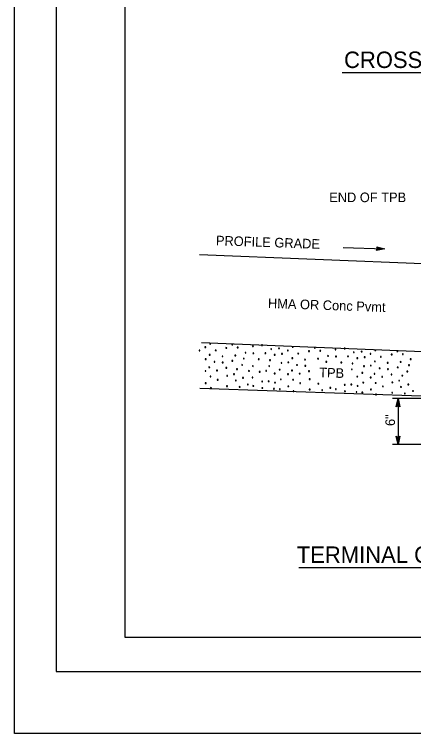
# Model space of a CAD drawing. Extents: x -894 to 866, y -476 to 714.
# Drawn here: x -894 to -603, y -476 to 49 of the extents above; entities that cross this region are included whole.
import ezdxf

# ---------------------------------------------------------------- set-up
doc = ezdxf.new("R2010")
doc.units = 0
for name, color, linetype in [('10 Sheet Format', 7, 'Continuous'), ('56 Stage 3 Anno', 7, 'Continuous'), ('57 Undefined', 7, 'Continuous'), ('59 Sndwall Anno', 7, 'Continuous'), ('60 Nongeo Data', 7, 'Continuous')]:
    doc.layers.add(name, color=color, linetype=linetype)

msp = doc.modelspace()

# ---------------------------------------------------------------- linework, layer by layer
at = {"layer": '10 Sheet Format'}
for p, q in [((-863.4565, 668.958), (-863.4565, -431.0442)), ((-813.4509, 643.9567), (-813.4509, -406.0408)), ((-813.4509, -406.0408), (811.5452, -406.0408)), ((-863.4565, -431.0442), (836.5469, -431.0442))]:
    msp.add_line(p, q, dxfattribs=at)
for points in [[(-894.0439, 713.5635), (865.9554, 713.5635), (865.9554, -476.436), (-894.0439, -476.436)], [(-863.4565, -431.0442), (836.5469, -431.0442), (836.5469, 668.958), (-863.4565, 668.958)]]:
    msp.add_lwpolyline(points, close=True, dxfattribs=at)
at = {"layer": '56 Stage 3 Anno'}
for p, q in [((-654.048, -121.4499), (-623.6989, -122.5099)), ((-629.7418, -123.6295), (-628.8957, -122.3284)), ((-623.6989, -122.5099), (-629.7418, -123.6295)), ((-629.7418, -123.6295), (-629.7418, -123.6295)), ((-628.8957, -122.3284), (-629.6485, -120.9614)), ((-629.6485, -120.9614), (-629.6485, -120.9614)), ((-629.6485, -120.9614), (-623.6989, -122.5099)), ((-625.089, -122.4646), (-629.4945, -123.2787)), ((-629.4445, -121.3244), (-625.078, -122.461)), ((-626.4599, -122.4114), (-629.3052, -122.9386)), ((-629.2233, -121.6921), (-626.4599, -122.4114)), ((-629.0595, -122.0445), (-627.8406, -122.3618)), ((-627.8406, -122.3618), (-629.0579, -122.5874)), ((-623.6989, -122.5099), (-623.6989, -122.5099)), ((-584.6785, -231.7537), (-618.0757, -231.7537)), ((-615.4158, -237.836), (-614.0757, -231.836)), ((-615.0599, -237.6195), (-614.0765, -233.2159)), ((-614.7001, -237.3856), (-614.078, -234.5986)), ((-614.3536, -237.2096), (-614.0788, -235.9801)), ((-614.0788, -235.9801), (-613.8111, -237.1888)), ((-614.078, -234.5986), (-613.4517, -237.4238)), ((-614.0757, -231.836), (-614.0757, -265.3643)), ((-614.0757, -231.836), (-614.0757, -231.836)), ((-614.0757, -231.836), (-612.7458, -237.836)), ((-614.0721, -233.227), (-613.1048, -237.601)), ((-614.0757, -237.036), (-615.4158, -237.836)), ((-615.4158, -237.836), (-615.4158, -237.836)), ((-612.7458, -237.836), (-614.0757, -237.036)), ((-612.7458, -237.836), (-612.7458, -237.836)), ((-614.0757, -265.3643), (-615.406, -259.3639)), ((-615.406, -259.3643), (-614.0757, -260.1643)), ((-615.4056, -259.3643), (-615.4056, -259.3643)), ((-614.0792, -263.9733), (-615.0465, -259.5989)), ((-614.0737, -262.6013), (-614.6997, -259.7761)), ((-614.0725, -261.2198), (-614.3406, -260.0112)), ((-614.0757, -260.1643), (-612.7359, -259.3643)), ((-612.7359, -259.3643), (-614.0757, -265.3643)), ((-613.0918, -259.5808), (-614.0753, -263.9844)), ((-613.4513, -259.8143), (-614.0737, -262.6013)), ((-613.7981, -259.9907), (-614.0725, -261.2198)), ((-612.7359, -259.3643), (-612.7359, -259.3643)), ((-574.8234, -265.4521), (-618.0757, -265.4521)), ((-614.0757, -265.3643), (-614.0757, -265.3643))]:
    msp.add_line(p, q, dxfattribs=at)
at = {"layer": '57 Undefined'}
for p, q in [((-654.9571, 6.1474), (-218.2292, 6.1474)), ((-686.5566, -355.1491), (-312.7419, -355.1491))]:
    msp.add_line(p, q, dxfattribs=at)
at = {"layer": '59 Sndwall Anno'}
for points in [[(-754.4041, -194.1861), (-755.049, -194.1609), (-755.0659, -194.5908), (-754.4215, -194.6164)], [(-750.8211, -191.6046), (-751.466, -191.5794), (-751.4829, -192.0093), (-750.838, -192.0349)], [(-734.7128, -192.2428), (-735.3577, -192.2172), (-735.3746, -192.6471), (-734.7298, -192.6727)], [(-719.664, -193.3597), (-720.3089, -193.3341), (-720.3259, -193.764), (-719.681, -193.7896)], [(-713.018, -192.7156), (-713.6629, -192.69), (-713.6798, -193.1203), (-713.0353, -193.1455)], [(-690.5448, -193.992), (-691.1897, -193.9664), (-691.2066, -194.3963), (-690.5617, -194.4219)], [(-758.6274, -196.6101), (-759.2722, -196.5845), (-759.2892, -197.0144), (-758.6447, -197.04)], [(-746.8494, -196.4491), (-747.4943, -196.4235), (-747.5112, -196.8538), (-746.8664, -196.879)], [(-738.9727, -194.6778), (-739.6176, -194.6526), (-739.6345, -195.0825), (-738.9896, -195.1081)], [(-730.7963, -194.3955), (-731.4412, -194.3699), (-731.4581, -194.7999), (-730.8136, -194.8255)], [(-725.0412, -198.1475), (-725.6861, -198.1219), (-725.703, -198.5518), (-725.0581, -198.5774)], [(-719.2577, -198.5837), (-719.9026, -198.5581), (-719.9196, -198.988), (-719.2751, -199.0136)], [(-710.4963, -198.4097), (-711.1408, -198.3841), (-711.1582, -198.814), (-710.5133, -198.8396)], [(-706.2908, -195.4699), (-706.9353, -195.4444), (-706.9527, -195.8743), (-706.3078, -195.8999)], [(-700.5739, -194.9707), (-701.2188, -194.9451), (-701.2357, -195.3751), (-700.5909, -195.4006)], [(-698.3511, -198.9971), (-698.996, -198.9715), (-699.0129, -199.4014), (-698.3684, -199.427)], [(-694.1279, -196.5735), (-694.7728, -196.5479), (-694.7897, -196.9778), (-694.1452, -197.0034)], [(-686.5732, -198.8361), (-687.218, -198.8109), (-687.235, -199.2408), (-686.5901, -199.2664)], [(-678.6964, -197.0652), (-679.3413, -197.0396), (-679.3582, -197.4695), (-678.7133, -197.4951)], [(-674.4366, -194.6298), (-675.0815, -194.6042), (-675.0984, -195.0341), (-674.4535, -195.0597)], [(-670.5201, -196.7825), (-671.1649, -196.7569), (-671.1819, -197.1869), (-670.5374, -197.2125)], [(-659.3878, -195.7467), (-660.0327, -195.7211), (-660.0496, -196.151), (-659.4047, -196.1766)], [(-652.7417, -195.103), (-653.3866, -195.0774), (-653.4035, -195.5073), (-652.7591, -195.5329)], [(-646.0146, -197.8569), (-646.6591, -197.8314), (-646.6764, -198.2613), (-646.0315, -198.2869)], [(-640.2977, -197.3577), (-640.9426, -197.3321), (-640.9595, -197.7621), (-640.3146, -197.7877)], [(-633.8516, -198.9605), (-634.4965, -198.9349), (-634.5134, -199.3648), (-633.8689, -199.3904)], [(-630.2686, -196.379), (-630.9134, -196.3534), (-630.9304, -196.7833), (-630.2855, -196.8089)], [(-618.4202, -199.4522), (-619.065, -199.4266), (-619.082, -199.8565), (-618.4371, -199.8821)], [(-614.1603, -197.0168), (-614.8052, -196.9912), (-614.8221, -197.4215), (-614.1772, -197.4467)], [(-610.2438, -199.1695), (-610.8887, -199.1439), (-610.9056, -199.5739), (-610.2611, -199.5995)], [(-754.1242, -202.7998), (-754.7687, -202.7743), (-754.786, -203.2042), (-754.1411, -203.2298)], [(-751.2045, -199.7022), (-751.8494, -199.6766), (-751.8663, -200.1065), (-751.2219, -200.1321)], [(-747.6986, -204.7475), (-748.3431, -204.7223), (-748.3604, -205.1522), (-747.7156, -205.1778)], [(-741.8179, -200.8144), (-742.4624, -200.7888), (-742.4797, -201.2187), (-741.8349, -201.2443)], [(-734.5987, -204.0912), (-735.2431, -204.0656), (-735.2605, -204.4955), (-734.6156, -204.5211)], [(-732.4239, -200.1451), (-733.0684, -200.1195), (-733.0857, -200.5495), (-732.4408, -200.575)], [(-726.2703, -202.4719), (-726.9152, -202.4463), (-726.9321, -202.8762), (-726.2873, -202.9018)], [(-715.3581, -202.9038), (-716.003, -202.8782), (-716.02, -203.3085), (-715.3751, -203.3337)], [(-707.2349, -203.6199), (-707.8794, -203.5943), (-707.8967, -204.0246), (-707.2519, -204.0498)], [(-703.7826, -199.7168), (-704.4271, -199.6916), (-704.4444, -200.1215), (-703.7995, -200.1471)], [(-690.9283, -202.0892), (-691.5732, -202.0636), (-691.5901, -202.4935), (-690.9456, -202.5191)], [(-681.5417, -203.2014), (-682.1862, -203.1758), (-682.2035, -203.6058), (-681.5586, -203.6313)], [(-672.1476, -202.5321), (-672.7921, -202.5065), (-672.8094, -202.9365), (-672.1645, -202.9621)], [(-664.7649, -200.5345), (-665.4098, -200.5089), (-665.4268, -200.9388), (-664.7819, -200.9644)], [(-658.9815, -200.9707), (-659.6264, -200.9451), (-659.6433, -201.375), (-658.9988, -201.4006)], [(-650.2201, -200.7967), (-650.8646, -200.7711), (-650.8819, -201.2014), (-650.237, -201.2266)], [(-643.5063, -202.1042), (-644.1508, -202.0786), (-644.1681, -202.5085), (-643.5233, -202.5341)], [(-638.0748, -201.3841), (-638.7197, -201.3585), (-638.7366, -201.7888), (-638.0922, -201.814)], [(-630.652, -204.4762), (-631.2969, -204.451), (-631.3138, -204.8809), (-630.6693, -204.9065)], [(-626.2969, -201.2235), (-626.9418, -201.1979), (-626.9587, -201.6278), (-626.3138, -201.6534)], [(-604.4887, -202.9215), (-605.1336, -202.8959), (-605.1505, -203.3258), (-604.5056, -203.3514)], [(-751.462, -208.8128), (-752.1065, -208.7872), (-752.1238, -209.2172), (-751.4789, -209.2427)], [(-741.6927, -205.3648), (-742.3372, -205.3392), (-742.3546, -205.7695), (-741.7097, -205.7947)], [(-739.0298, -209.2573), (-739.6742, -209.2317), (-739.6916, -209.6616), (-739.0467, -209.6872)], [(-727.4951, -207.1101), (-728.14, -207.0845), (-728.1569, -207.5144), (-727.5121, -207.54)], [(-719.7302, -207.8931), (-720.3751, -207.8676), (-720.392, -208.2975), (-719.7471, -208.3231)], [(-707.7491, -207.892), (-708.394, -207.8664), (-708.4109, -208.2963), (-707.766, -208.3219)], [(-698.8125, -205.6424), (-699.4574, -205.6168), (-699.4743, -206.0467), (-698.8298, -206.0723)], [(-693.848, -205.1869), (-694.4924, -205.1613), (-694.5098, -205.5912), (-693.8649, -205.6168)], [(-687.4224, -207.1349), (-688.0669, -207.1093), (-688.0842, -207.5392), (-687.4393, -207.5648)], [(-681.4165, -207.7522), (-682.061, -207.7266), (-682.0783, -208.1565), (-681.4334, -208.1821)], [(-665.9941, -204.8589), (-666.639, -204.8333), (-666.6559, -205.2632), (-666.011, -205.2888)], [(-655.0819, -205.2912), (-655.7268, -205.2656), (-655.7437, -205.6955), (-655.0988, -205.7211)], [(-646.9587, -206.0073), (-647.6036, -205.9817), (-647.6205, -206.4117), (-646.9756, -206.4372)], [(-638.5363, -208.0294), (-639.1811, -208.0038), (-639.1981, -208.4337), (-638.5536, -208.4593)], [(-633.5717, -207.5739), (-634.2162, -207.5483), (-634.2335, -207.9782), (-633.5886, -208.0038)], [(-627.1461, -209.5219), (-627.7906, -209.4963), (-627.8079, -209.9262), (-627.1631, -209.9518)], [(-621.2654, -205.5884), (-621.9099, -205.5628), (-621.9272, -205.9928), (-621.2824, -206.0183)], [(-614.0461, -208.8652), (-614.6906, -208.8396), (-614.708, -209.2699), (-614.0631, -209.2951)], [(-611.8713, -204.9191), (-612.5158, -204.8935), (-612.5332, -205.3235), (-611.8883, -205.3491)], [(-605.7178, -207.2459), (-606.3627, -207.2203), (-606.3796, -207.6502), (-605.7351, -207.6758)], [(-754.2612, -211.5002), (-754.9061, -211.4746), (-754.923, -211.9046), (-754.2785, -211.9301)], [(-745.8671, -211.0695), (-746.512, -211.0439), (-746.529, -211.4738), (-745.8845, -211.4994)], [(-738.4502, -215.0282), (-739.0947, -215.003), (-739.112, -215.4329), (-738.4672, -215.4585)], [(-733.4286, -213.7766), (-734.0731, -213.751), (-734.0904, -214.1809), (-733.4455, -214.2065)], [(-731.2124, -210.1329), (-731.8573, -210.1073), (-731.8743, -210.5372), (-731.2294, -210.5628)], [(-722.4636, -211.4754), (-723.1081, -211.4498), (-723.1255, -211.8798), (-722.4806, -211.9053)], [(-714.7192, -212.1337), (-715.3641, -212.1081), (-715.381, -212.538), (-714.7365, -212.5636)], [(-709.9719, -211.4494), (-710.6168, -211.4238), (-710.6337, -211.8538), (-709.9889, -211.8794)], [(-703.7979, -213.2561), (-704.4428, -213.2305), (-704.4597, -213.6605), (-703.8153, -213.686)], [(-700.0515, -210.538), (-700.6964, -210.5124), (-700.7133, -210.9424), (-700.0684, -210.9679)], [(-693.985, -213.8872), (-694.6298, -213.862), (-694.6468, -214.292), (-694.0023, -214.3175)], [(-691.1858, -211.1998), (-691.8302, -211.1746), (-691.8476, -211.6046), (-691.2027, -211.6301)], [(-685.5909, -213.4565), (-686.2358, -213.4309), (-686.2527, -213.8612), (-685.6082, -213.8864)], [(-678.7535, -211.6443), (-679.398, -211.6187), (-679.4153, -212.0486), (-678.7704, -212.0742)], [(-647.4729, -210.279), (-648.1177, -210.2534), (-648.1347, -210.6837), (-647.4898, -210.7089)], [(-639.7752, -212.925), (-640.4201, -212.8994), (-640.437, -213.3297), (-639.7922, -213.3549)], [(-630.9095, -213.5872), (-631.554, -213.5616), (-631.5713, -213.9916), (-630.9264, -214.0171)], [(-621.1402, -210.1392), (-621.7847, -210.1136), (-621.802, -210.5435), (-621.1572, -210.5691)], [(-618.4772, -214.0313), (-619.1217, -214.0057), (-619.1391, -214.436), (-618.4942, -214.4612)], [(-610.6599, -214.9073), (-611.3048, -214.8817), (-611.3217, -215.3116), (-610.6769, -215.3372)], [(-606.9426, -211.8841), (-607.5875, -211.8585), (-607.6044, -212.2888), (-606.9595, -212.314)], [(-754.0927, -220.3167), (-754.7376, -220.2912), (-754.7545, -220.7211), (-754.1096, -220.7467)], [(-750.5864, -215.4805), (-751.2313, -215.4553), (-751.2482, -215.8853), (-750.6034, -215.9108)], [(-745.4026, -217.966), (-746.0471, -217.9408), (-746.0644, -218.3707), (-745.4195, -218.3963)], [(-732.105, -218.3845), (-732.7498, -218.3589), (-732.7668, -218.7888), (-732.1223, -218.8144)], [(-726.8262, -216.5105), (-727.4711, -216.4849), (-727.488, -216.9148), (-726.8436, -216.9404)], [(-719.9546, -216.1758), (-720.5995, -216.1502), (-720.6164, -216.5801), (-719.9715, -216.6057)], [(-712.879, -219.1459), (-713.5235, -219.1203), (-713.5408, -219.5502), (-712.896, -219.5758)], [(-708.1558, -219.0266), (-708.8007, -219.001), (-708.8176, -219.4313), (-708.1727, -219.4565)], [(-703.546, -220.036), (-704.1908, -220.0104), (-704.2078, -220.4404), (-703.5633, -220.466)], [(-699.2861, -217.601), (-699.931, -217.5754), (-699.9479, -218.0053), (-699.3031, -218.0309)], [(-690.3102, -217.8679), (-690.955, -217.8423), (-690.972, -218.2723), (-690.3271, -218.2978)], [(-685.1263, -220.3534), (-685.7708, -220.3278), (-685.7881, -220.7577), (-685.1432, -220.7833)], [(-678.174, -217.4156), (-678.8185, -217.39), (-678.8358, -217.8199), (-678.1909, -217.8455)], [(-643.5217, -215.6431), (-644.1666, -215.6175), (-644.1835, -216.0475), (-643.539, -216.073)], [(-639.0099, -219.988), (-639.6548, -219.9624), (-639.6717, -220.3927), (-639.0268, -220.4179)], [(-633.7087, -216.2746), (-634.3536, -216.249), (-634.3705, -216.679), (-633.726, -216.7045)], [(-630.0339, -220.2549), (-630.6788, -220.2293), (-630.6957, -220.6593), (-630.0508, -220.6849)], [(-625.3146, -215.8439), (-625.9595, -215.8183), (-625.9764, -216.2482), (-625.332, -216.2738)], [(-617.8977, -219.8026), (-618.5422, -219.777), (-618.5595, -220.2069), (-617.9146, -220.2325)], [(-612.8761, -218.5506), (-613.5206, -218.525), (-613.5379, -218.9549), (-612.893, -218.9805)], [(-750.2982, -223.8872), (-750.9427, -223.8616), (-750.96, -224.2915), (-750.3152, -224.3171)], [(-738.5424, -222.5908), (-739.1872, -222.5652), (-739.2042, -222.9951), (-738.5593, -223.0207)], [(-729.3463, -223.1624), (-729.9912, -223.1368), (-730.0081, -223.5667), (-729.3632, -223.5923)], [(-723.3743, -221.3337), (-724.0192, -221.3081), (-724.0361, -221.7384), (-723.3916, -221.7636)], [(-719.3731, -222.4171), (-720.018, -222.3915), (-720.0349, -222.8215), (-719.3904, -222.8471)], [(-712.7003, -223.925), (-713.3448, -223.8994), (-713.3621, -224.3297), (-712.7172, -224.3549)], [(-704.3318, -224.464), (-704.9767, -224.4384), (-704.9936, -224.8683), (-704.3487, -224.8939)], [(-699.9964, -224.8427), (-700.6409, -224.8171), (-700.6578, -225.247), (-700.0133, -225.2726)], [(-693.8165, -222.7037), (-694.4613, -222.6782), (-694.4783, -223.1081), (-693.8334, -223.1337)], [(-678.2661, -224.9778), (-678.911, -224.9526), (-678.9279, -225.3825), (-678.283, -225.4081)], [(-671.8287, -220.7715), (-672.4736, -220.7459), (-672.4905, -221.1758), (-671.846, -221.2014)], [(-669.0701, -225.5494), (-669.7149, -225.5238), (-669.7319, -225.9537), (-669.087, -225.9793)], [(-663.098, -223.7211), (-663.7429, -223.6955), (-663.7598, -224.1254), (-663.1153, -224.151)], [(-659.0968, -224.8041), (-659.7417, -224.7785), (-659.7587, -225.2085), (-659.1142, -225.2341)], [(-652.6028, -221.5329), (-653.2473, -221.5073), (-653.2646, -221.9372), (-652.6197, -221.9628)], [(-647.8795, -221.414), (-648.5244, -221.3884), (-648.5414, -221.8183), (-647.8965, -221.8439)], [(-643.2697, -222.423), (-643.9146, -222.3974), (-643.9315, -222.8274), (-643.287, -222.853)], [(-633.5402, -225.0907), (-634.1851, -225.0652), (-634.202, -225.4951), (-633.5571, -225.5207)], [(-624.8501, -222.7404), (-625.4946, -222.7148), (-625.5119, -223.1447), (-624.867, -223.1703)], [(-611.5525, -223.1585), (-612.1973, -223.1333), (-612.2143, -223.5632), (-611.5698, -223.5888)], [(-606.2737, -221.2845), (-606.9186, -221.2589), (-606.9355, -221.6892), (-606.291, -221.7144)], [(-690.022, -226.2742), (-690.6665, -226.249), (-690.6838, -226.6789), (-690.0389, -226.7045)], [(-652.424, -226.3124), (-653.0685, -226.2868), (-653.0858, -226.7167), (-652.441, -226.7423)], [(-644.0555, -226.851), (-644.7004, -226.8254), (-644.7173, -227.2553), (-644.0725, -227.2809)], [(-639.7201, -227.2297), (-640.3646, -227.2041), (-640.3819, -227.6344), (-639.737, -227.6596)], [(-629.7457, -228.6616), (-630.3902, -228.636), (-630.4075, -229.0659), (-629.7627, -229.0915)], [(-617.9898, -227.3652), (-618.6347, -227.3396), (-618.6517, -227.7695), (-618.0068, -227.7951)], [(-608.7938, -227.9364), (-609.4387, -227.9108), (-609.4556, -228.3407), (-608.8107, -228.3663)], [(-602.8218, -226.1081), (-603.4666, -226.0825), (-603.4836, -226.5124), (-602.8391, -226.538)]]:
    msp.add_lwpolyline(points, close=True, dxfattribs=at)
at = {"layer": '60 Nongeo Data'}
for p, q in [((-496.0913, -137.4177), (-759.0683, -126.9425)), ((-757.3848, -191.0038), (-525.2073, -200.1983)), ((-758.6998, -224.2104), (-568.3868, -230.7545))]:
    msp.add_line(p, q, dxfattribs=at)

# ---------------------------------------------------------------- texts
at = {"layer": '57 Undefined'}
for s, height, p in [('CROSS DRAIN INTERCEPTOR AT END ANCHOR', 12, (-653.4482, 9.4938)), ('END OF TPB', 7, (-664.3038, -88.4399)), ('TERMINAL CROSS DRAIN INTERCEPTOR', 12, (-687.9385, -351.8027))]:
    msp.add_text(s, height=height, dxfattribs=at).set_placement(p)
for s, rotation, p in [('PROFILE GRADE', 358.000061, (-747.0427, -119.8994)), ('HMA OR Conc Pvmt', 358.000061, (-709.0983, -165.6552)), ('TPB', 358.000061, (-671.7322, -216.2032)), ('6"', 90, (-616.2911, -251.8567))]:
    msp.add_text(s, height=7, rotation=rotation, dxfattribs=at).set_placement(p)

doc.saveas('drawing.dxf')
